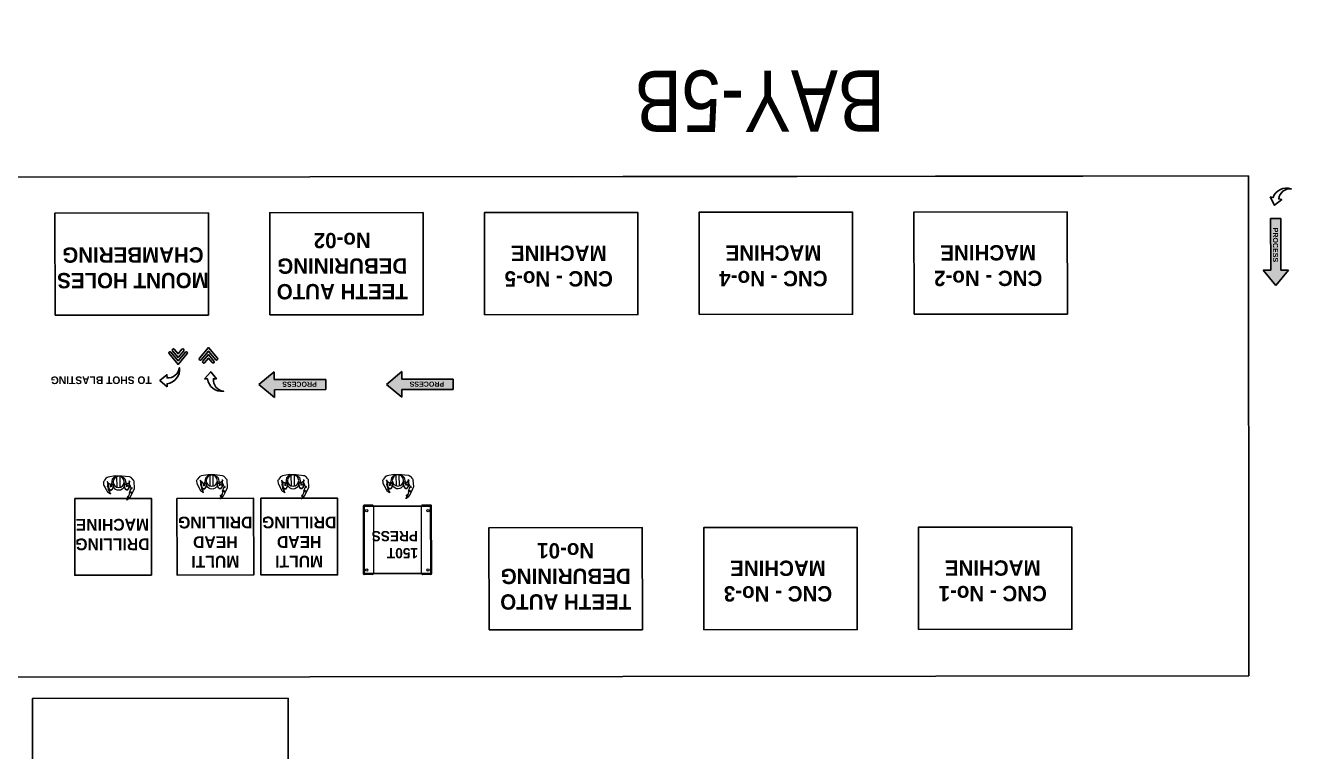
# Model space of a CAD drawing. Header units: feet. Extents: x -99009 to 3252343, y -11094690 to 9035152.
# Drawn here: x 2456071 to 2481008, y -1986947 to -1972741 of the extents above; entities that cross this region are included whole.
import ezdxf

# ---------------------------------------------------------------- set-up
doc = ezdxf.new("R2010")
doc.units = ezdxf.units.FT
doc.layers.add('1', color=1, linetype='Continuous')
doc.layers.add('TEXT DETAILS SITE AREA', color=72, linetype='Continuous')
doc.layers.add('OVERALL', color=41, linetype='Continuous', lineweight=0)
doc.styles.add('ARIAL NARROW', font='ARIALN.TTF')
doc.styles.get("Standard").update_dxf_attribs({"font": 'GOTHICB.TTF'})

# ---------------------------------------------------------------- blocks, each defined once
blk = doc.blocks.new('150Ton')
at = {"color": 3, "lineweight": 5, "transparency": 33554684}
for p, q in [((1551153, -185766), (1551153, -187086)), ((1551173, -185746), (1551333, -185746)), ((1551353, -185766), (1551353, -187086)), ((1552293, -187086), (1552293, -185766)), ((1552313, -185746), (1552473, -185746)), ((1552493, -187086), (1552493, -185766)), ((1551173, -187106), (1551333, -187106)), ((1552313, -187106), (1552473, -187106))]:
    blk.add_line(p, q, dxfattribs=at)
for centre in [(1551223, -185835), (1552423, -185835), (1551223, -186995), (1552423, -186995)]:
    blk.add_circle(centre, 22.5, dxfattribs=at)
for centre, start, end in [((1551173, -185766), 90, 180), ((1551333, -185766), 0, 90), ((1552313, -185766), 90, 180), ((1552473, -185766), 0, 90), ((1551173, -187086), 180, 270), ((1551333, -187086), 270, 0), ((1552313, -187086), 180, 270), ((1552473, -187086), 270, 0)]:
    blk.add_arc(centre, 20, start, end, dxfattribs=at)
blk = doc.blocks.new('vaimand')
at = {"color": 242, "lineweight": 5, "true_color": 0xcd2027}
for p, q in [((-268, 37), (-283, -78)), ((-211, 106), (-257, 60)), ((-194, 29), (-203, 40)), ((-196, -13), (-192, 25)), ((-192, 25), (-187, 45)), ((-49, 124), (-180, 118)), ((-108, 73), (-133, -10)), ((-44, 126), (-108, 73)), ((-34, -80), (-17, 112)), ((40, 119), (-26, 124)), ((20, -85), (37, 106)), ((63, 116), (117, 53)), ((72, 114), (195, 85)), ((117, 53), (126, -33)), ((193, -11), (198, 10)), ((224, 68), (261, 15)), ((-281, -96), (-244, -190)), ((-208, -143), (-253, -155)), ((-226, -83), (-251, -71)), ((-230, -83), (-248, -95)), ((-203, -162), (-248, -174)), ((-244, -190), (-215, -259)), ((-226, -82), (-199, -26)), ((-203, -162), (-226, -82)), ((-203, -162), (-198, -217)), ((-198, -217), (-167, -250)), ((-167, -250), (-198, -217)), ((-167, -250), (-198, -217)), ((-138, -49), (-174, -46)), ((-135, -39), (-168, -35)), ((-152, -67), (-147, -19)), ((-133, -10), (-99, -6)), ((126, -33), (94, -23)), ((147, -78), (116, -74)), ((150, -61), (118, -62)), ((130, -92), (136, -45)), ((131, -205), (143, -182)), ((185, -176), (133, -208)), ((143, -158), (176, -131)), ((143, -158), (176, -131)), ((176, -131), (143, -158)), ((143, -158), (172, -152)), ((172, -152), (143, -182)), ((190, -81), (176, -131)), ((263, -55), (185, -176)), ((188, -47), (191, -9)), ((190, -81), (189, -61)), ((191, -9), (205, -3)), ((255, -69), (226, -113)), ((268, -10), (263, -55)), ((-215, -259), (-169, -300)), ((-198, -237), (-175, -273)), ((-167, -250), (-198, -237)), ((-166, -298), (-175, -273))]:
    blk.add_line(p, q, dxfattribs=at)
for points in [[(-179, 7, 0.043282), (-186, -8, 0.055571), (-193, -40, 0.055571), (-192, -72, 0.069361), (-185, -98, 0.105874), (-171, -118, 0.163899), (-157, -124, 0.163899), (-141, -121, 0.105874), (-124, -104, 0.069361), (-112, -80, 0.055571), (-105, -48, 0.024541), (-104, -34, 0.041767)], [(-175, 2, 0.037104), (-180, -10, 0.055571), (-186, -40, 0.055571), (-186, -72, 0.069361), (-179, -95, 0.105874), (-167, -113, 0.163899), (-156, -118, 0.163899), (-145, -115, 0.105874), (-129, -100, 0.069361), (-118, -78, 0.055571), (-111, -48, 0.024541), (-111, -34, 0.024541)], [(94, -52, 0.019815), (93, -63, 0.055571), (93, -96, 0.069361), (100, -121, 0.105874), (114, -141, 0.163899), (128, -148, 0.163899), (144, -144, 0.105874), (161, -127, 0.069361), (173, -104, 0.055571), (180, -72, 0.055571), (180, -39, 0.039908), (177, -24, 0.011242)], [(100, -53, 0.019815), (99, -64, 0.055571), (99, -95, 0.069361), (106, -119, 0.105874), (118, -137, 0.163899), (129, -141, 0.163899), (140, -139, 0.105874), (156, -124, 0.069361), (167, -102, 0.055571), (174, -71, 0.055571), (173, -40, 0.039908), (170, -26, 0.039908)]]:
    blk.add_lwpolyline(points, format="xyb", dxfattribs=at)
blk.add_circle((0, 13), 100, dxfattribs=at)
for centre, radius, start, end in [((-229, 32), 40, 135.2053, 172.7828), ((-183, 78), 40, 84.9304, 135.2053), ((-84, 91), 126, 211.3613, 260.885), ((-40, -76), 200, 85.9933, 92.619), ((26, -80), 200, 76.5524, 85.9933), ((191, 45), 40, 34.6556, 84.9304), ((228, -8), 40, 357.078, 34.6556), ((-243, -83), 40, 172.7828, 198.6125), ((-235, -9), 40, 334.2049, 354.9304), ((-5, -37), 100, 160.3742, 9.4866), ((96, 75), 126, 270.9864, 318.4996), ((132, -206), 2, 150.9679, 301.4593), ((228, -50), 40, 174.9304, 195.656)]:
    blk.add_arc(centre, radius, start, end, dxfattribs=at)
at = {"color": 5, "lineweight": 5}
blk.add_arc((-168, -298), 2, 228.4016, 18.8929, dxfattribs=at)
blk = doc.blocks.new('A$C110D60DF')
at = {"color": 6, "lineweight": 5, "rotation": 183.9260337634763}
blk.add_blockref('vaimand', (-1, 13), dxfattribs=at)
blk = doc.blocks.new('PROCESS ARROW')
at = {"true_color": 0x58ba48, "transparency": 33554684}
h = blk.add_hatch(color=85, dxfattribs=at)
h.dxf.hatch_style = 1
h.paths.add_polyline_path([(1735093, -47387), (1735093, -47537), (1735393, -47287), (1735093, -47037), (1735093, -47187), (1734084, -47187), (1734084, -47387)])
h.paths.add_polyline_path([(1734227, -47397), (1734878, -47397), (1734878, -47178), (1734227, -47178)], flags=25)
at = {"transparency": 33554684}
for p, q in [((1735093, -47037), (1735393, -47287)), ((1735093, -47037), (1735093, -47187)), ((1735093, -47187), (1734084, -47187)), ((1734084, -47187), (1734084, -47387)), ((1735093, -47537), (1735393, -47287)), ((1735093, -47387), (1734084, -47387)), ((1735093, -47387), (1735093, -47537))]:
    blk.add_line(p, q, dxfattribs=at)
at = {"transparency": 33554684, "insert": (1734263, -47344), "char_height": 100, "attachment_point": 7}
blk.add_mtext_dynamic_manual_height_columns('PROCESS', width=4624.12, gutter_width=1, heights=[0], dxfattribs=at)
blk = doc.blocks.new('ARROW-0001')
at = {"transparency": 33554684}
for points in [[(1761778, -10244), (1761948, -10386), (1761778, -10529, 1), (1761807, -10563), (1762017, -10386), (1761807, -10210, 1)], [(1761722, -10311), (1761811, -10386), (1761722, -10461, 1), (1761750, -10495), (1761880, -10386), (1761750, -10277, 1)]]:
    blk.add_lwpolyline(points, format="xyb", close=True, dxfattribs=at)

msp = doc.modelspace()

# ---------------------------------------------------------------- linework, layer by layer
at = {"transparency": 33554684}
for p, q in [((2442817.45061, -1975726.19835), (2479988.73825, -1975683.99529)), ((2479988.73825, -1975683.99529), (2466750.98677, -1975699.025)), ((2476750.98032, -1975687.67134), (2471750.98355, -1975693.34817)), ((2476750.98032, -1975687.67134), (2479988.73825, -1975683.99529)), ((2479999.8445, -1985466.07626), (2479988.73825, -1975683.99529)), ((2442828.55686, -1985508.27932), (2479999.8445, -1985466.07626))]:
    msp.add_line(p, q, dxfattribs=at)
for points in [[(2480412.99828, -1976093.10399), (2480502.34484, -1976257.44925), (2480641.73345, -1976146.45221), (2480582.94068, -1976132.73989, -0.4026844579), (2480827.67995, -1975936.91705, 0.4110798802), (2480471.79207, -1976106.81655)], [(2458841.82972, -1979809.88187), (2458699.95342, -1979687.9668), (2458837.78545, -1979575.04267), (2458838.82496, -1979635.40438, 0.4026844579), (2459081.74394, -1979437.32797, -0.4110798802), (2458840.79019, -1979749.51911)], [(2459571.08881, -1979656.95779), (2459693.00389, -1979515.08149), (2459805.92802, -1979652.91352), (2459745.56631, -1979653.95303, 0.4026844579), (2459943.64272, -1979896.87201, -0.4110798802), (2459631.45158, -1979655.91826)]]:
    msp.add_lwpolyline(points, format="xyb", close=True, dxfattribs=at)
at = {"color": 3, "transparency": 33554684}
for points in [[(2456649.2803, -1978410.0893), (2456647.00957, -1976410.09059), (2459647.00764, -1976406.68449), (2459649.27837, -1978406.6832)], [(2460849.27759, -1978405.32076), (2460847.00686, -1976405.32205), (2463847.00493, -1976401.91595), (2463849.27566, -1978401.91467)], [(2465049.27489, -1978400.55223), (2465047.00415, -1976400.55352), (2468047.00222, -1976397.14742), (2468049.27295, -1978397.14613)], [(2469249.27218, -1978395.78369), (2469247.00145, -1976395.78498), (2472246.99951, -1976392.37888), (2472249.27025, -1978392.37759)], [(2473449.26947, -1978391.01515), (2473446.99874, -1976391.01644), (2476446.99681, -1976387.61034), (2476449.26754, -1978387.60905)], [(2465137.63195, -1984568.89287), (2465135.36121, -1982568.89415), (2468135.35928, -1982565.48806), (2468137.63001, -1984565.48677)], [(2469337.62924, -1984564.12433), (2469335.35851, -1982564.12562), (2472335.35657, -1982560.71952), (2472337.62731, -1984560.71823)], [(2473537.62653, -1984559.35579), (2473535.3558, -1982559.35708), (2476535.35387, -1982555.95098), (2476537.6246, -1984555.94969)], [(2461207.86596, -1985905.21691), (2456207.86918, -1985910.89374), (2456211.84297, -1989410.89148), (2461211.83974, -1989405.21465)], [(2461207.86596, -1985905.21691), (2456207.86918, -1985910.89374), (2456211.84297, -1989410.89148), (2461211.83974, -1989405.21465)]]:
    msp.add_lwpolyline(points, close=True, dxfattribs=at)
for points in [[(2457033.35319, -1981997.16306), (2458533.35223, -1981995.46001), (2458535.05527, -1983495.45904), (2457035.05624, -1983497.16209)], [(2459033.3519, -1981994.89233), (2460533.35094, -1981993.18928), (2460535.05399, -1983493.18831), (2459035.05495, -1983494.89136)], [(2460673.35085, -1981993.03033), (2462173.34988, -1981991.32728), (2462175.05293, -1983491.32631), (2460675.0539, -1983493.02936)]]:
    msp.add_lwpolyline(points, close=True)
at = {"transparency": 33554684}
msp.add_lwpolyline([(2463995.91723, -1983463.6877), (2462695.91806, -1983465.16367), (2462694.41938, -1982145.16452), (2463994.41854, -1982143.68855)], close=True, dxfattribs=at)
at = {"layer": '1'}
msp.add_arc((2520410.24778, -1978395.99612), 100000, 84.1346387202, 194.3871675539, dxfattribs=at)

# ---------------------------------------------------------------- block references
at = {"transparency": 33554684}
for name, p, rotation in [('PROCESS ARROW', (2525842.38069, -242381.15324), 270.0650517140734), ('ARROW-0001', (2467442.22981, -217343.85549), 270.0650517140734), ('PROCESS ARROW', (4196083.33618, -2025084.23306), 180.0650517140734), ('PROCESS ARROW', (4198575.13069, -2025081.40396), 180.0650517140734), ('150Ton', (4015378.82992, -2167468.41834), 180.0650517140734)]:
    msp.add_blockref(name, p, dxfattribs=dict(at, rotation=rotation))
at = {"transparency": 33554684, "xscale": -1, "rotation": 270.0650517140734}
msp.add_blockref('ARROW-0001', (2472035.03647, -3741047.52745), dxfattribs=at)
at = {"layer": 'OVERALL', "color": 30, "ltscale": 2, "true_color": 0xf26722, "transparency": 33554684, "xscale": -1.100000000000001, "yscale": 1.1, "zscale": 1.1, "rotation": 180.0650517140732}
for p in [(2459714.17708, -1981647.90553), (2461304.17605, -1981646.1003), (2463354.17473, -1981643.7728), (2457893.61269, -1981670.72783)]:
    msp.add_blockref('A$C110D60DF', p, dxfattribs=at)

# ---------------------------------------------------------------- texts
at = {"transparency": 33554684, "char_height": 300, "attachment_point": 7, "rotation": 180.065051714}
for s, insert, width in [('{\\pxqc;TEETH AUTO DEBURINING\\PNo-02}', (2464577.44725, -1976791.08689), 4624.1165637), ('{\\pxqc;CNC - No-5\\PMACHINE}', (2468811.85059, -1977041.26443), 4624.1165638), ('{\\pxqc;CNC - No-4\\PMACHINE}', (2473011.84788, -1977036.49589), 4624.1165638), ('{\\pxqc;CNC - No-2\\PMACHINE}', (2477211.84517, -1977031.72736), 4624.1165638), ('{\\pxqc;TEETH AUTO DEBURINING\\PNo-01}', (2468948.46037, -1982862.90861), 4624.1165637), ('{\\pxqc;CNC - No-3\\PMACHINE}', (2473100.20494, -1983204.83653), 4624.1165638), ('{\\pxqc;CNC - No-1\\PMACHINE}', (2477300.20223, -1983200.06799), 4624.1165638)]:
    msp.add_mtext(s, dxfattribs=dict(at, insert=insert, width=width))
at = {"transparency": 33554684, "attachment_point": 7, "rotation": 180.065051714}
for s, width, insert, char_height in [('\\pxqc;MOUNT HOLES CHAMBERING', 4624.1165638, (2460484.07258, -1977074.68009), 300), ('\\pxqc;TO SHOT BLASTING', 4624.1165638, (2459864.35958, -1979602.37523), 150), ('\\pxqc;DRILLING MACHINE', 1431.7006741, (2458486.22322, -1982390.58045), 230), ('\\pxqc;MULTI HEAD DRILLING', 1431.7006741, (2460498.46683, -1982347.28632), 230), ('\\pxqc;MULTI HEAD DRILLING', 1431.7006741, (2462138.46578, -1982345.42432), 230), ('150T \\PPRESS', 4624.1165638, (2463748.13704, -1982629.06469), 200)]:
    msp.add_mtext_dynamic_manual_height_columns(s, width=width, gutter_width=1, heights=[0], dxfattribs=dict(at, insert=insert, char_height=char_height))
at = {"layer": 'TEXT DETAILS SITE AREA', "ltscale": 1200, "transparency": 33554684, "insert": (2470433.03543, -1974821.97387), "char_height": 1200, "width": 12766.8202491, "attachment_point": 2, "rotation": 180.065051714, "style": 'ARIAL NARROW'}
msp.add_mtext('BAY-5B', dxfattribs=at)

doc.saveas('drawing.dxf')
